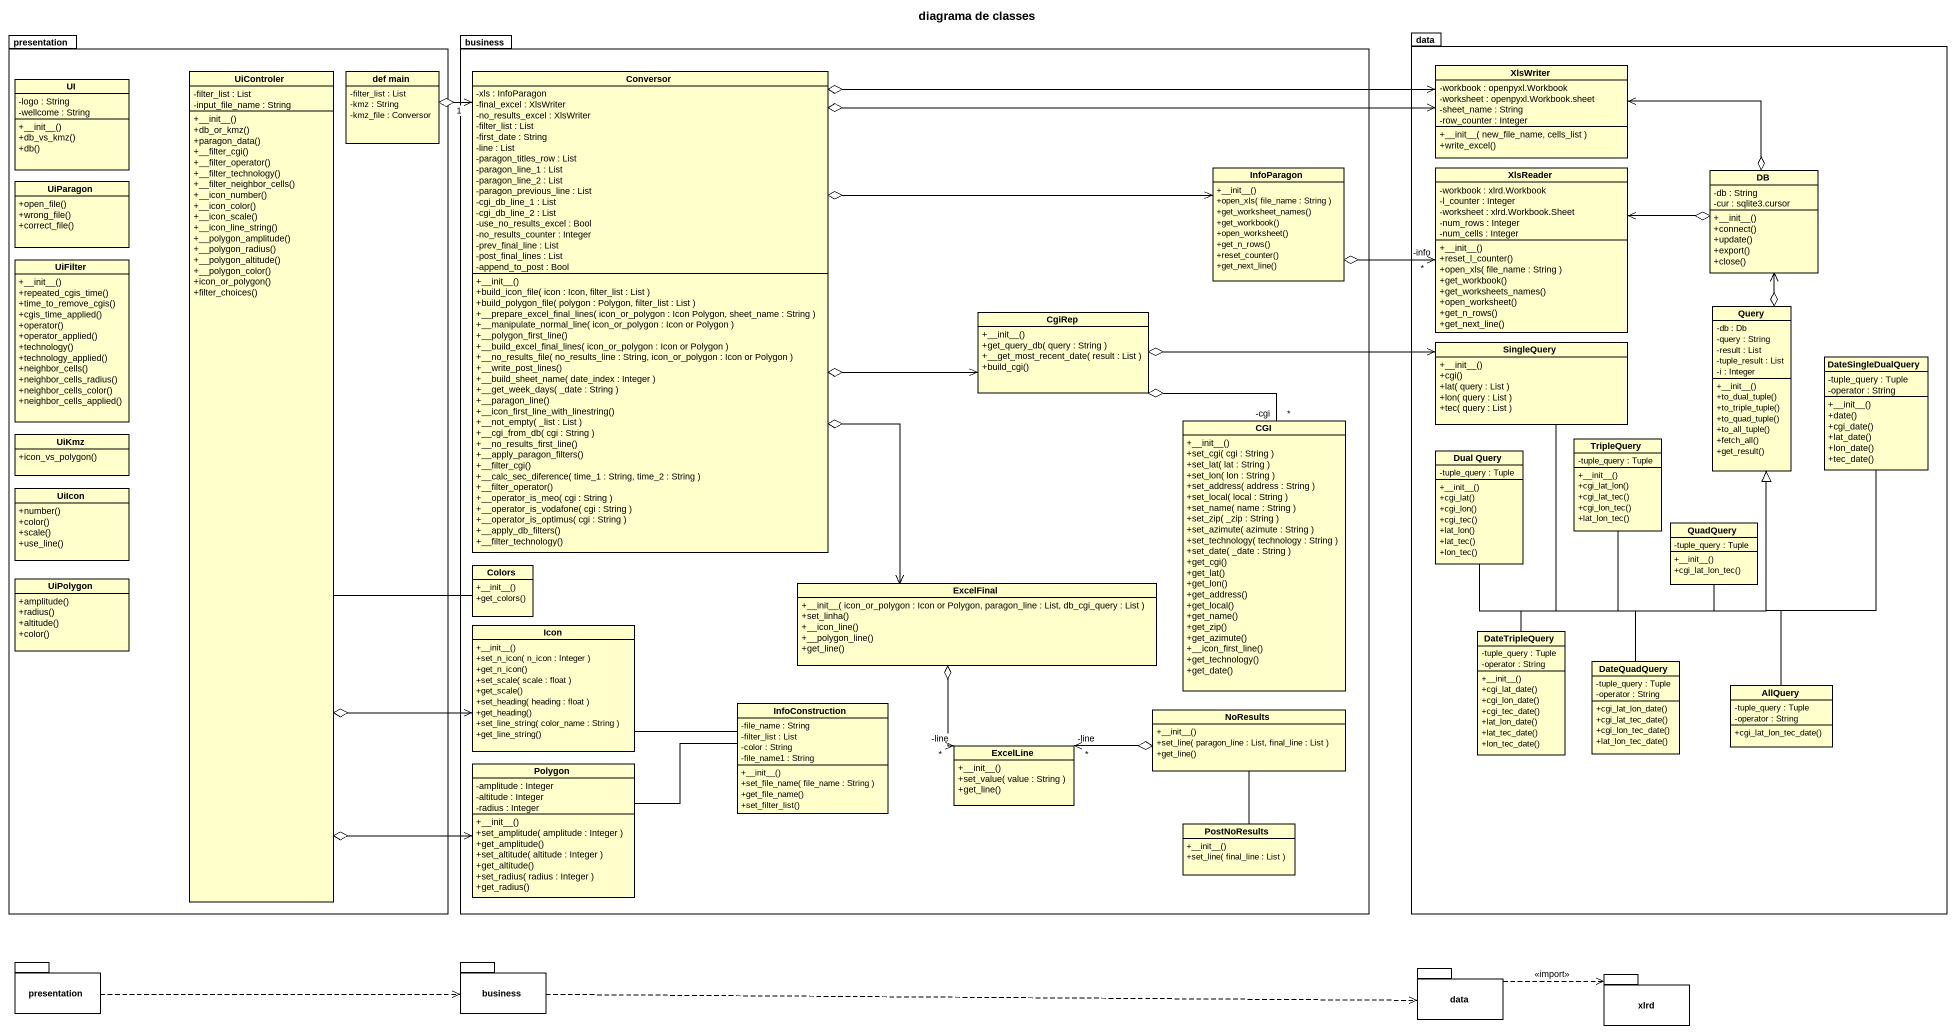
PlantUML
@startuml
title diagrama de classes
hide circle
hide empty members
skinparam classAttributeIconSize 0
package presentation {
  class UI {
    -logo : String
    -wellcome : String
    +~__init~__()
    +db_vs_kmz()
    +db()
  }
  class UiControler {
    -filter_list : List
    -input_file_name : String
    +~__init~__()
    +db_or_kmz()
    +paragon_data()
    +__filter_cgi()
    +__filter_operator()
    +__filter_technology()
    +__filter_neighbor_cells()
    +__icon_number()
    +__icon_color()
    +__icon_scale()
    +__icon_line_string()
    +__polygon_amplitude()
    +__polygon_radius()
    +__polygon_altitude()
    +__polygon_color()
    +icon_or_polygon()
    +filter_choices()
  }
  class "def main" as def_main {
    -filter_list : List
    -kmz : String
    -kmz_file : Conversor
  }
  class UiParagon {
    +open_file()
    +wrong_file()
    +correct_file()
  }
  class UiFilter {
    +~__init~__()
    +repeated_cgis_time()
    +time_to_remove_cgis()
    +cgis_time_applied()
    +operator()
    +operator_applied()
    +technology()
    +technology_applied()
    +neighbor_cells()
    +neighbor_cells_radius()
    +neighbor_cells_color()
    +neighbor_cells_applied()
  }
  class UiKmz {
    +icon_vs_polygon()
  }
  class UiIcon {
    +number()
    +color()
    +scale()
    +use_line()
  }
  class UiPolygon {
    +amplitude()
    +radius()
    +altitude()
    +color()
  }
}
package business {
  class Conversor {
    -xls : InfoParagon
    -final_excel : XlsWriter
    -no_results_excel : XlsWriter
    -filter_list : List
    -first_date : String
    -line : List
    -paragon_titles_row : List
    -paragon_line_1 : List
    -paragon_line_2 : List
    -paragon_previous_line : List
    -cgi_db_line_1 : List
    -cgi_db_line_2 : List
    -use_no_results_excel : Bool
    -no_results_counter : Integer
    -prev_final_line : List
    -post_final_lines : List
    -append_to_post : Bool
    +~__init~__()
    +build_icon_file( icon : Icon, filter_list : List )
    +build_polygon_file( polygon : Polygon, filter_list : List )
    +__prepare_excel_final_lines( icon_or_polygon : Icon Polygon, sheet_name : String )
    +__manipulate_normal_line( icon_or_polygon : Icon or Polygon )
    +__polygon_first_line()
    +__build_excel_final_lines( icon_or_polygon : Icon or Polygon )
    +__no_results_file( no_results_line : String, icon_or_polygon : Icon or Polygon )
    +__write_post_lines()
    +__build_sheet_name( date_index : Integer )
    +__get_week_days( _date : String )
    +__paragon_line()
    +__icon_first_line_with_linestring()
    +__not_empty( _list : List )
    +__cgi_from_db( cgi : String )
    +__no_results_first_line()
    +__apply_paragon_filters()
    +__filter_cgi()
    +__calc_sec_diference( time_1 : String, time_2 : String )
    +__filter_operator()
    +__operator_is_meo( cgi : String )
    +__operator_is_vodafone( cgi : String )
    +__operator_is_optimus( cgi : String )
    +__apply_db_filters()
    +__filter_technology()
  }
  class InfoParagon {
    +~__init~__()
    +open_xls( file_name : String )
    +get_worksheet_names()
    +get_workbook()
    +open_worksheet()
    +get_n_rows()
    +reset_counter()
    +get_next_line()
  }
  class CgiRep {
    +~__init~__()
    +get_query_db( query : String )
    +__get_most_recent_date( result : List )
    +build_cgi()
  }
  class CGI {
    +~__init~__()
    +set_cgi( cgi : String )
    +set_lat( lat : String )
    +set_lon( lon : String )
    +set_address( address : String )
    +set_local( local : String )
    +set_name( name : String )
    +set_zip( _zip : String )
    +set_azimute( azimute : String )
    +set_technology( technology : String )
    +set_date( _date : String )
    +get_cgi()
    +get_lat()
    +get_lon()
    +get_address()
    +get_local()
    +get_name()
    +get_zip()
    +get_azimute()
    +__icon_first_line()
    +get_technology()
    +get_date()
  }
  class Colors {
    +~__init~__()
    +get_colors()
  }
  class ExcelFinal {
    +~__init~__( icon_or_polygon : Icon or Polygon, paragon_line : List, db_cgi_query : List )
    +set_linha()
    +__icon_line()
    +__polygon_line()
    +get_line()
  }
  class Icon {
    +~__init~__()
    +set_n_icon( n_icon : Integer )
    +get_n_icon()
    +set_scale( scale : float )
    +get_scale()
    +set_heading( heading : float )
    +get_heading()
    +set_line_string( color_name : String )
    +get_line_string()
  }
  class InfoConstruction {
    -file_name : String
    -filter_list : List
    -color : String
    -file_name1 : String
    +~__init~__()
    +set_file_name( file_name : String )
    +get_file_name()
    +set_filter_list()
  }
  class NoResults {
    +~__init~__()
    +set_line( paragon_line : List, final_line : List )
    +get_line()
  }
  class ExcelLine {
    +~__init~__()
    +set_value( value : String )
    +get_line()
  }
  class Polygon {
    -amplitude : Integer
    -altitude : Integer
    -radius : Integer
    +~__init~__()
    +set_amplitude( amplitude : Integer )
    +get_amplitude()
    +set_altitude( altitude : Integer )
    +get_altitude()
    +set_radius( radius : Integer )
    +get_radius()
  }
  class PostNoResults {
    +~__init~__()
    +set_line( final_line : List )
  }
}
package data {
  class XlsWriter {
    -workbook : openpyxl.Workbook
    -worksheet : openpyxl.Workbook.sheet
    -sheet_name : String
    -row_counter : Integer
    +~__init~__( new_file_name, cells_list )
    +write_excel()
  }
  class XlsReader {
    -workbook : xlrd.Workbook
    -l_counter : Integer
    -worksheet : xlrd.Workbook.Sheet
    -num_rows : Integer
    -num_cells : Integer
    +~__init~__()
    +reset_l_counter()
    +open_xls( file_name : String )
    +get_workbook()
    +get_worksheets_names()
    +open_worksheet()
    +get_n_rows()
    +get_next_line()
  }
  class DB {
    -db : String
    -cur : sqlite3.cursor
    +~__init~__()
    +connect()
    +update()
    +export()
    +close()
  }
  class Query {
    -db : Db
    -query : String
    -result : List
    -tuple_result : List
    -i : Integer
    +~__init~__()
    +to_dual_tuple()
    +to_triple_tuple()
    +to_quad_tuple()
    +to_all_tuple()
    +fetch_all()
    +get_result()
  }
  class SingleQuery {
    +~__init~__()
    +cgi()
    +lat( query : List )
    +lon( query : List )
    +tec( query : List )
  }
  class DateSingleDualQuery {
    -tuple_query : Tuple
    -operator : String
    +~__init~__()
    +date()
    +cgi_date()
    +lat_date()
    +lon_date()
    +tec_date()
  }
  class TripleQuery {
    -tuple_query : Tuple
    +~__init~__()
    +cgi_lat_lon()
    +cgi_lat_tec()
    +cgi_lon_tec()
    +lat_lon_tec()
  }
  class "Dual Query" as Dual_Query {
    -tuple_query : Tuple
    +~__init~__()
    +cgi_lat()
    +cgi_lon()
    +cgi_tec()
    +lat_lon()
    +lat_tec()
    +lon_tec()
  }
  class QuadQuery {
    -tuple_query : Tuple
    +~__init~__()
    +cgi_lat_lon_tec()
  }
  class DateTripleQuery {
    -tuple_query : Tuple
    -operator : String
    +~__init~__()
    +cgi_lat_date()
    +cgi_lon_date()
    +cgi_tec_date()
    +lat_lon_date()
    +lat_tec_date()
    +lon_tec_date()
  }
  class DateQuadQuery {
    -tuple_query : Tuple
    -operator : String
    +cgi_lat_lon_date()
    +cgi_lat_tec_date()
    +cgi_lon_tec_date()
    +lat_lon_tec_date()
  }
  class AllQuery {
    -tuple_query : Tuple
    -operator : String
    +cgi_lat_lon_tec_date()
  }
}
package "presentation" as presentation_2 {
}
package "business" as business_2 {
}
package "data" as data_2 {
}
package xlrd {
}
UiControler -right- Colors
UiControler o--> Icon
UiControler o--> Polygon
def_main o--> "1" Conversor
Conversor o-right-> XlsWriter
Conversor o-right-> XlsWriter
Conversor o-right-> InfoParagon
Conversor o-right-> CgiRep
Conversor o--> ExcelFinal
InfoParagon o-right-> "-info\n*" XlsReader
DB o-left-> XlsWriter
DB o-left-> XlsReader
CgiRep o-right-> SingleQuery
CgiRep o-- "*\n-cgi" CGI
Query o-up-> DB
SingleQuery -right-|> Query
DateSingleDualQuery -left-|> Query
TripleQuery -up-|> Query
Dual_Query -right-|> Query
QuadQuery -up-|> Query
ExcelFinal o--> "*\n-line" ExcelLine
Icon -right- InfoConstruction
DateTripleQuery -up-|> Query
DateQuadQuery -up-|> Query
NoResults o-left-> "*\n-line" ExcelLine
NoResults -- PostNoResults
AllQuery -up-|> Query
Polygon -right- InfoConstruction
presentation_2 .right.> business_2
business_2 .right.> data_2
data_2 .right.> xlrd : <<import>>
@enduml
